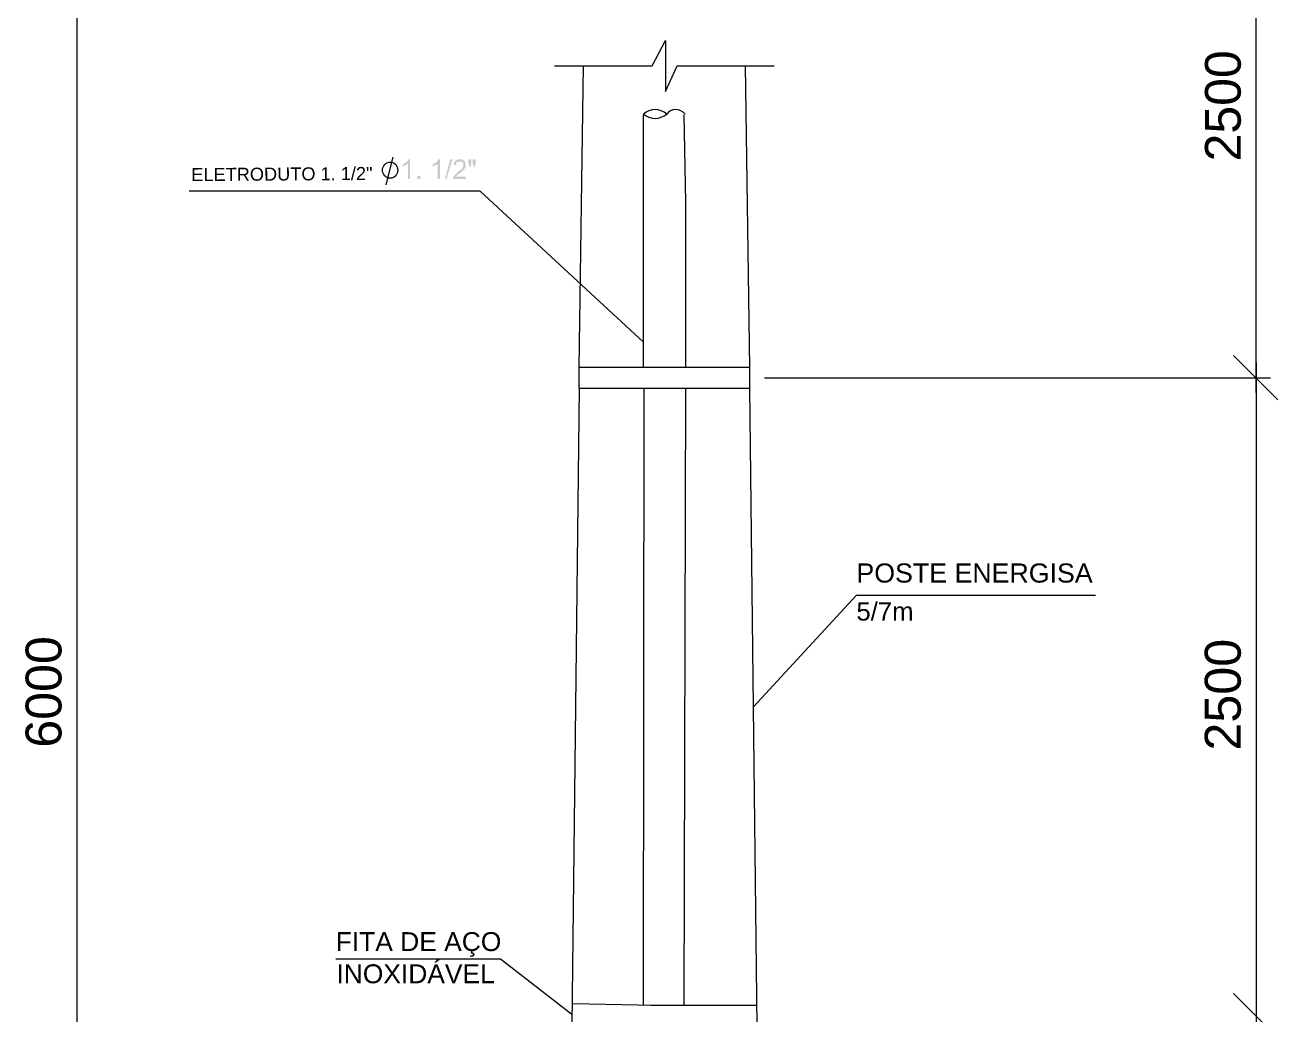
# Model space of a CAD drawing. Header units: millimetres. Extents: x 53 to 176, y -29 to 32.
# Drawn here: x 147.395 to 152.195, y -11.659 to -7.867 of the extents above; entities that cross this region are included whole.
import ezdxf

# ---------------------------------------------------------------- set-up
doc = ezdxf.new("R2010")
doc.units = ezdxf.units.MM
doc.layers.add('17 - Padrão de entrada', color=6, linetype='Continuous')
doc.styles.add('Arial0', font='arial.ttf', dxfattribs={"height": 3.14658})

msp = doc.modelspace()

# ---------------------------------------------------------------- hatches: boundary and pattern name
at = {"layer": '17 - Padrão de entrada', "true_color": 0x000007}
h = msp.add_hatch(color=7, dxfattribs=at)
edge = h.paths.add_edge_path()
edge.add_line((148.8703, -8.4562), (148.862, -8.4562))
edge.add_line((148.862, -8.4562), (148.862, -8.3975))
edge.add_spline(control_points=[(148.862, -8.3975), (148.8592, -8.4003), (148.8564, -8.4031), (148.8508, -8.4031), (148.8508, -8.4031), (148.848, -8.4059), (148.8452, -8.4087), (148.8424, -8.4087)], knot_values=[0, 0, 0, 0, 0.125, 0.125, 0.125, 0.125, 1, 1, 1, 1], degree=3, periodic=0)
edge.add_line((148.8424, -8.4087), (148.8424, -8.4003))
edge.add_spline(control_points=[(148.8424, -8.4003), (148.848, -8.3975), (148.8508, -8.3947), (148.8564, -8.3919), (148.8564, -8.3919), (148.8592, -8.3891), (148.862, -8.3863), (148.8647, -8.3807)], knot_values=[0, 0, 0, 0, 0.125, 0.125, 0.125, 0.125, 1, 1, 1, 1], degree=3, periodic=0)
edge.add_line((148.8647, -8.3807), (148.8703, -8.3807))
edge.add_line((148.8703, -8.3807), (148.8703, -8.4562))
h.paths.add_polyline_path([(148.8983, -8.4562), (148.8983, -8.445), (148.9094, -8.445), (148.9094, -8.4562)])
edge = h.paths.add_edge_path()
edge.add_line((148.9849, -8.4562), (148.9765, -8.4562))
edge.add_line((148.9765, -8.4562), (148.9765, -8.3975))
edge.add_spline(control_points=[(148.9765, -8.3975), (148.9737, -8.4003), (148.9709, -8.4031), (148.9681, -8.4031), (148.9681, -8.4031), (148.9625, -8.4059), (148.9597, -8.4087), (148.9569, -8.4087)], knot_values=[0, 0, 0, 0, 0.125, 0.125, 0.125, 0.125, 1, 1, 1, 1], degree=3, periodic=0)
edge.add_line((148.9569, -8.4087), (148.9569, -8.4003))
edge.add_spline(control_points=[(148.9569, -8.4003), (148.9625, -8.3975), (148.9681, -8.3947), (148.9709, -8.3919), (148.9709, -8.3919), (148.9737, -8.3891), (148.9765, -8.3863), (148.9793, -8.3807)], knot_values=[0, 0, 0, 0, 0.125, 0.125, 0.125, 0.125, 1, 1, 1, 1], degree=3, periodic=0)
edge.add_line((148.9793, -8.3807), (148.9849, -8.3807))
edge.add_line((148.9849, -8.3807), (148.9849, -8.4562))
h.paths.add_polyline_path([(149.0044, -8.4562), (149.024, -8.3807), (149.0324, -8.3807), (149.01, -8.4562)])
edge = h.paths.add_edge_path()
edge.add_line((149.0826, -8.4478), (149.0826, -8.4562))
edge.add_line((149.0826, -8.4562), (149.0352, -8.4562))
edge.add_spline(control_points=[(149.0352, -8.4562), (149.0352, -8.4534), (149.0352, -8.4506), (149.0352, -8.4506), (149.0352, -8.4506), (149.0379, -8.445), (149.0407, -8.4422), (149.0435, -8.4394), (149.0435, -8.4394), (149.0463, -8.4366), (149.0491, -8.4338), (149.0547, -8.4282), (149.0547, -8.4282), (149.0631, -8.4226), (149.0687, -8.4171), (149.0715, -8.4143), (149.0715, -8.4143), (149.0743, -8.4087), (149.0743, -8.4059), (149.0743, -8.4031), (149.0743, -8.4031), (149.0743, -8.3975), (149.0743, -8.3947), (149.0715, -8.3919), (149.0715, -8.3919), (149.0687, -8.3919), (149.0659, -8.3891), (149.0603, -8.3891), (149.0603, -8.3891), (149.0575, -8.3891), (149.0519, -8.3919), (149.0491, -8.3919), (149.0491, -8.3919), (149.0463, -8.3947), (149.0463, -8.4003), (149.0463, -8.4031)], knot_values=[0, 0, 0, 0, 0.027778, 0.027778, 0.027778, 0.027778, 0.055556, 0.055556, 0.055556, 0.055556, 0.083333, 0.083333, 0.083333, 0.083333, 0.111111, 0.111111, 0.111111, 0.111111, 0.138889, 0.138889, 0.138889, 0.138889, 0.166667, 0.166667, 0.166667, 0.166667, 0.194444, 0.194444, 0.194444, 0.194444, 0.222222, 0.222222, 0.222222, 0.222222, 1, 1, 1, 1], degree=3, periodic=0)
edge.add_line((149.0463, -8.4031), (149.0379, -8.4031))
edge.add_spline(control_points=[(149.0379, -8.4031), (149.0379, -8.3975), (149.0407, -8.3919), (149.0435, -8.3863), (149.0435, -8.3863), (149.0491, -8.3835), (149.0547, -8.3807), (149.0603, -8.3807), (149.0603, -8.3807), (149.0687, -8.3807), (149.0743, -8.3835), (149.0771, -8.3863), (149.0771, -8.3863), (149.0826, -8.3919), (149.0826, -8.3975), (149.0826, -8.4031), (149.0826, -8.4031), (149.0826, -8.4059), (149.0826, -8.4087), (149.0826, -8.4115), (149.0826, -8.4115), (149.0798, -8.4143), (149.0798, -8.4171), (149.0771, -8.4199), (149.0771, -8.4199), (149.0743, -8.4226), (149.0687, -8.4282), (149.0631, -8.4338), (149.0631, -8.4338), (149.0575, -8.4366), (149.0519, -8.4394), (149.0519, -8.4422), (149.0519, -8.4422), (149.0491, -8.445), (149.0491, -8.445), (149.0491, -8.4478)], knot_values=[0, 0, 0, 0, 0.027778, 0.027778, 0.027778, 0.027778, 0.055556, 0.055556, 0.055556, 0.055556, 0.083333, 0.083333, 0.083333, 0.083333, 0.111111, 0.111111, 0.111111, 0.111111, 0.138889, 0.138889, 0.138889, 0.138889, 0.166667, 0.166667, 0.166667, 0.166667, 0.194444, 0.194444, 0.194444, 0.194444, 0.222222, 0.222222, 0.222222, 0.222222, 1, 1, 1, 1], degree=3, periodic=0)
edge.add_line((149.0491, -8.4478), (149.0826, -8.4478))
h.paths.add_polyline_path([(149.0966, -8.4087), (149.0938, -8.3947), (149.0938, -8.3807), (149.105, -8.3807), (149.105, -8.3947), (149.1022, -8.4087)])
h.paths.add_polyline_path([(149.1134, -8.4087), (149.1106, -8.3947), (149.1106, -8.3807), (149.1217, -8.3807), (149.1217, -8.3947), (149.119, -8.4087)])

# ---------------------------------------------------------------- linework, layer by layer
at = {"layer": '17 - Padrão de entrada', "color": 8, "linetype": 'Continuous', "lineweight": 9, "true_color": 0x000008}
for points in [[(147.5937, -5.7995), (147.5937, -15.0573), (147.5937, -15.0573)], [(152.1108, -9.2747), (152.1108, -7.0873), (152.1108, -7.0873)], [(152.1946, -9.3026), (152.0242, -9.1322), (152.0242, -9.1322)], [(152.0242, -9.1322), (152.1946, -9.3026), (152.1946, -9.3026)], [(152.1108, -9.1601), (152.1108, -11.7162), (152.1108, -11.7162)], [(150.228, -9.2188), (152.1667, -9.2188), (152.1667, -9.2188)], [(150.228, -9.2188), (152.1667, -9.2188), (152.1667, -9.2188)], [(152.0242, -11.5765), (152.1946, -11.7469), (152.1946, -11.7469)]]:
    msp.add_lwpolyline(points, dxfattribs=at)
at = {"layer": '17 - Padrão de entrada', "color": 9, "linetype": 'Continuous', "lineweight": 9, "true_color": 0xbababa}
for points in [[(149.4234, -8.0232), (149.7978, -8.0232), (149.8481, -7.9254), (149.8481, -8.0232), (149.8481, -8.1209), (149.8928, -8.0232), (150.2643, -8.0232)], [(149.5184, -9.1769), (149.5352, -8.0232), (149.5352, -8.0232)], [(150.1721, -9.1769), (150.1554, -8.0232), (150.1554, -8.0232)], [(149.5184, -9.1769), (149.7671, -9.1769), (149.7671, -9.1769)], [(149.5184, -9.2579), (149.5184, -9.1769), (149.5184, -9.1769)], [(149.7671, -9.1769), (150.1721, -9.1769), (150.1721, -9.1769)], [(150.1721, -9.2579), (150.1721, -9.1769), (150.1721, -9.1769)], [(149.5184, -9.2579), (149.4905, -11.6966), (150.2, -11.7022), (150.1721, -9.2579)], [(149.5184, -9.2579), (149.9263, -9.2579), (149.9263, -9.2579)], [(149.9263, -9.2579), (150.1721, -9.2579), (150.1721, -9.2579)], [(149.4933, -11.6156), (149.8062, -11.6212), (149.8062, -11.6212)], [(149.7922, -11.6212), (150.2, -11.6212), (150.2, -11.6212)]]:
    msp.add_lwpolyline(points, dxfattribs=at)
at = {"layer": '17 - Padrão de entrada', "color": 7, "linetype": 'Continuous', "lineweight": 9, "true_color": 0x000007}
for points in [[(149.7643, -9.1769), (149.7643, -8.5456), (149.7643, -8.2103)], [(149.9263, -8.5456), (149.9207, -8.2103), (149.9207, -8.2103)], [(148.7781, -8.4785), (148.8061, -8.3724), (148.8061, -8.3724)], [(149.7643, -9.0819), (149.1385, -8.5037), (148.0239, -8.5037)], [(149.9263, -9.1769), (149.9263, -8.5456), (149.9263, -8.5456)], [(149.7643, -11.6212), (149.7671, -9.2579), (149.7671, -9.2579)], [(149.9207, -11.6212), (149.9263, -9.2579), (149.9263, -9.2579)], [(150.1861, -10.4787), (150.58, -10.0513), (151.4962, -10.0513)], [(149.4905, -11.6575), (149.2167, -11.4452), (148.5854, -11.4452)]]:
    msp.add_lwpolyline(points, dxfattribs=at)
at = {"layer": '17 - Padrão de entrada', "color": 3, "linetype": 'Continuous', "lineweight": 9, "true_color": 0x000003}
msp.add_lwpolyline([(150.1721, -9.2579), (150.1721, -9.2551), (150.1721, -9.2551)], dxfattribs=at)
at = {"layer": '17 - Padrão de entrada', "color": 7, "linetype": 'Continuous', "lineweight": 9, "true_color": 0x000007}
for points in [[(149.8537, -8.2075), (149.8285, -8.1852), (149.7894, -8.1852), (149.7643, -8.2075)], [(149.7643, -8.2075), (149.7894, -8.2299), (149.8285, -8.2299), (149.8537, -8.2075)]]:
    msp.add_open_spline(points, degree=3, dxfattribs=at)
for points, knots in [([(149.9235, -8.2075), (149.9151, -8.1964), (149.9011, -8.1908), (149.8872, -8.1908), (149.8872, -8.1908), (149.8732, -8.1908), (149.862, -8.1964), (149.8537, -8.2075)], [0, 0, 0, 0, 0.125, 0.125, 0.125, 0.125001, 1, 1, 1, 1]), ([(148.8228, -8.4226), (148.8228, -8.4059), (148.8117, -8.3919), (148.7949, -8.3919), (148.7949, -8.3919), (148.7781, -8.3919), (148.7642, -8.4059), (148.7642, -8.4226), (148.7642, -8.4226), (148.7642, -8.4394), (148.7781, -8.4534), (148.7949, -8.4534), (148.7949, -8.4534), (148.8117, -8.4534), (148.8228, -8.4394), (148.8228, -8.4226)], [0, 0, 0, 0, 0.0625, 0.0625, 0.0625, 0.062501, 0.125, 0.125, 0.125, 0.125001, 0.1875, 0.1875, 0.1875, 0.187501, 1, 1, 1, 1])]:
    msp.add_open_spline(points, degree=3, knots=knots, dxfattribs=at)

# ---------------------------------------------------------------- texts
at = {"layer": '17 - Padrão de entrada', "color": 7, "true_color": 0x000007, "style": 'Arial0'}
for s, height, rotation, p in [('2500', 0.13703, 90, (152.0521, -8.3891)), ('ELETRODUTO 1. 1/2"', 0.049853, 0.3715, (148.0323, -8.4646)), ('6000', 0.13749, 90, (147.535, -10.6351)), ('2500', 0.13781, 90, (152.0521, -10.6463))]:
    msp.add_text(s, height=height, rotation=rotation, dxfattribs=at).set_placement(p)
for s, height, p in [('POSTE ENERGISA', 0.073322, (150.58, -10.0026)), ('5/7m', 0.07044, (150.58, -10.1481)), ('FITA DE AÇO', 0.072354, (148.5854, -11.4141)), ('INOXIDÁVEL', 0.07235, (148.5882, -11.5375))]:
    msp.add_text(s, height=height, dxfattribs=at).set_placement(p)

doc.saveas('drawing.dxf')
